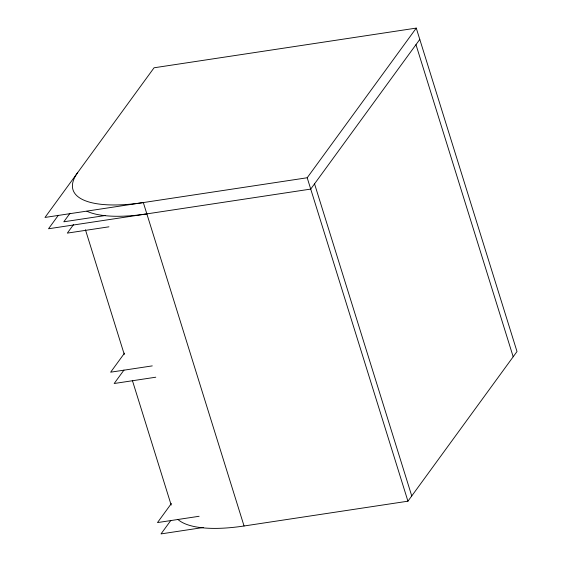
<?xml version="1.0" encoding="UTF-8"?>
<svg xmlns="http://www.w3.org/2000/svg" width="562" height="562" viewBox="0 0 562 562"><rect width="100%" height="100%" fill="white"/><g stroke="black" fill="none" stroke-linecap="round" stroke-linejoin="round"><path stroke-width="0.84" d="M58.343 215.288L48.522 228.769L310.723 189.085L419.793 39.417M69.99 213.314L63.808 221.793L105.424 215.492M73.517 224.631L67.335 233.111L108.944 226.816M124.553 353.112L110.651 372.184L152.267 365.89M123.963 370.084L114.177 383.509L155.786 377.207M416.266 28.1L154.065 67.784L44.995 217.445L307.196 177.761L416.266 28.1L517.005 351.531L407.935 501.192L244.056 525.99A107.946 36.389 -17.3 0 1 177.999 519.527M171.396 503.503L157.493 522.583L199.11 516.281M170.806 520.475L161.02 533.9L203.5 527.472M415.978 44.658L513.183 356.765M314.544 183.844L411.749 495.951M307.196 177.761L407.935 501.192M244.056 525.99L143.324 202.566A107.946 36.389 -17.3 0 1 77.718 172.548M85.438 229.746L124.272 354.425M132.351 380.362L171.178 505.041M146.851 213.883A107.946 36.389 -17.3 0 1 86.906 211.256"/></g></svg>
